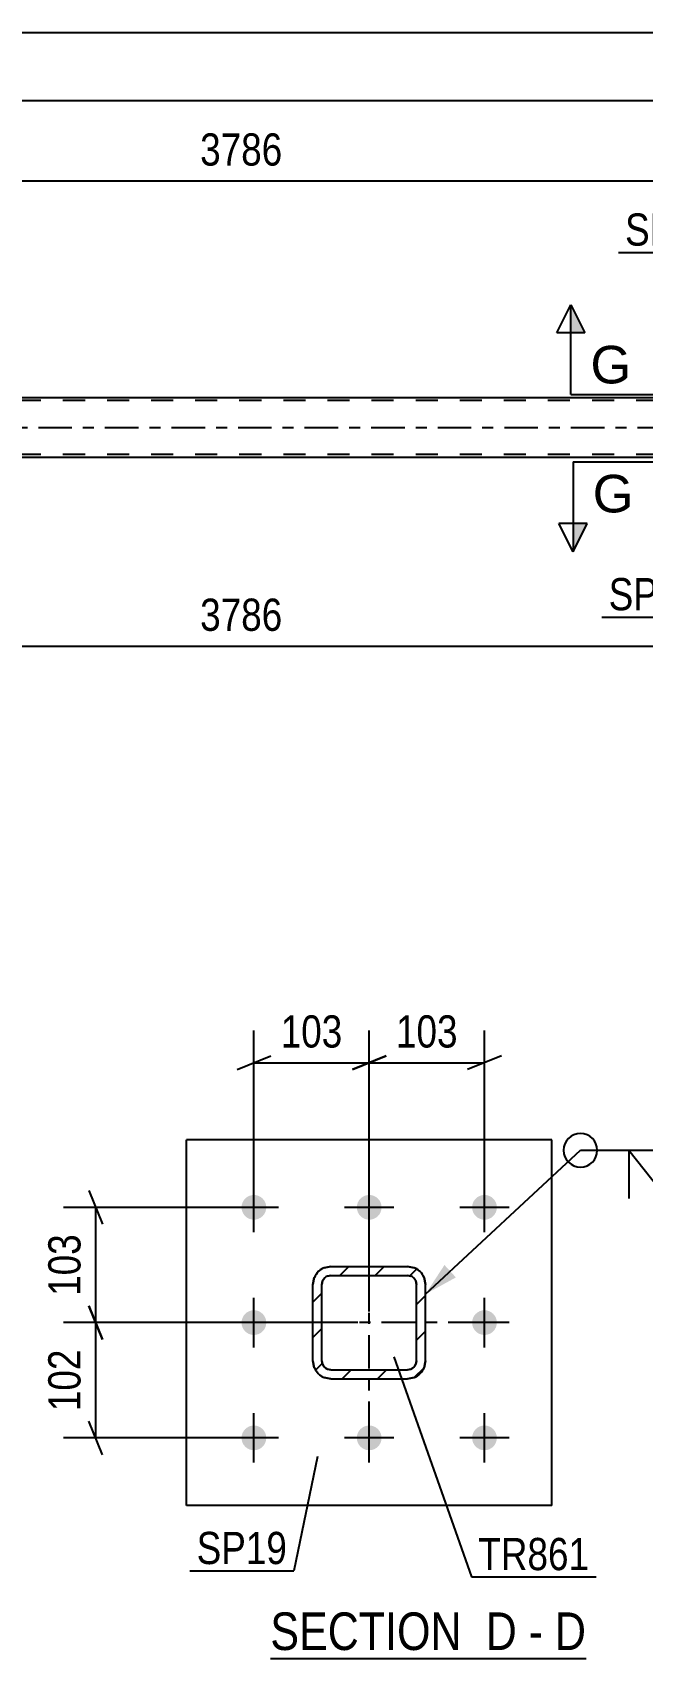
# Model space of a CAD drawing. Header units: millimetres. Extents: x 0 to 841, y 0 to 594.
# Drawn here: x 82.1 to 136.3, y 136.1 to 280.7 of the extents above; entities that cross this region are included whole.
import ezdxf

# ---------------------------------------------------------------- set-up
doc = ezdxf.new("R2010")
doc.units = ezdxf.units.MM
doc.linetypes.add('DXK_LINE_DOT2', pattern=[3.9198, 1.9599, -1.9599])
doc.linetypes.add('DXK_LINE_DOT3', pattern=[5.9187, 2.979, -0.9799, 0.9799, -0.9799])
doc.styles.add('Arial', font='ARIAL.TTF', dxfattribs={"height": 0.2})
doc.styles.add('Arial Narrow', font='ARIALN.TTF', dxfattribs={"height": 0.2})

# ---------------------------------------------------------------- blocks, each defined once
blk = doc.blocks.new('Unknown-815137708-14 - 2081')
at = {"color": 6, "linetype": 'Continuous'}
blk.add_line((103.22, 136.15), (131.29, 136.15), dxfattribs=at)
at = {"color": 0, "linetype": 'Continuous'}
for points in [[(121.32, 136.9), (121.32, 140.4), (103.22, 140.4), (103.22, 136.9)], [(125.14, 136.9), (125.14, 140.4), (122.37, 140.4), (122.37, 136.9)], [(127.47, 136.9), (127.47, 140.4), (126.19, 140.4), (126.19, 136.9)], [(131.29, 136.9), (131.29, 140.4), (128.52, 140.4), (128.52, 136.9)]]:
    blk.add_wipeout(points, dxfattribs=at)
at = {"color": 7, "linetype": 'Continuous', "style": 'Arial Narrow'}
for s, p in [('SECTION ', (103.22, 136.9)), ('D', (122.37, 136.9)), ('D', (128.52, 136.9)), ('-', (126.19, 136.9))]:
    blk.add_text(s, height=3.34, dxfattribs=at).set_placement(p)
blk = doc.blocks.new('Part-815137708-6069 - 5892')
at = {"color": 2, "linetype": 'Continuous'}
for p, q in [((150.17, 248.23), (58.92, 248.23)), ((58.92, 242.95), (150.17, 242.95))]:
    blk.add_line(p, q, dxfattribs=at)
at = {"color": 7, "linetype": 'DXK_LINE_DOT2'}
for p, q in [((717.83, 247.99), (58.92, 247.99)), ((717.83, 243.19), (58.92, 243.19))]:
    blk.add_line(p, q, dxfattribs=at)
at = {"color": 7, "linetype": 'DXK_LINE_DOT3'}
blk.add_line((58.92, 245.59), (717.83, 245.59), dxfattribs=at)
blk = doc.blocks.new('Bolt-815137708-2118 - 2081')
at = {"linetype": 'Continuous'}
for points in [[(101.76, 175.16, -1), (101.76, 177.36, -1)], [(112.01, 175.16, -1), (112.01, 177.36, -1)], [(122.26, 175.16, -1), (122.26, 177.36, -1)], [(101.76, 164.91, -1), (101.76, 167.11, -1)], [(122.26, 164.91, -1), (122.26, 167.11, -1)], [(101.76, 154.66, -1), (101.76, 156.86, -1)], [(112.01, 154.66, -1), (112.01, 156.86, -1)], [(122.26, 154.66, -1), (122.26, 156.86, -1)]]:
    blk.add_hatch(color=1, dxfattribs=at).paths.add_polyline_path(points)
at = {"color": 1, "linetype": 'Continuous'}
for p, q in [((101.76, 174.06), (101.76, 178.46)), ((112.01, 174.06), (112.01, 178.46)), ((122.26, 174.06), (122.26, 178.46)), ((103.96, 176.26), (99.56, 176.26)), ((114.21, 176.26), (109.81, 176.26)), ((124.46, 176.26), (120.06, 176.26)), ((101.76, 163.81), (101.76, 168.21)), ((122.26, 163.81), (122.26, 168.21)), ((103.96, 166.01), (99.56, 166.01)), ((124.46, 166.01), (120.06, 166.01)), ((101.76, 153.56), (101.76, 157.96)), ((112.01, 153.56), (112.01, 157.96)), ((122.26, 153.56), (122.26, 157.96)), ((103.96, 155.76), (99.56, 155.76)), ((114.21, 155.76), (109.81, 155.76)), ((124.46, 155.76), (120.06, 155.76))]:
    blk.add_line(p, q, dxfattribs=at)
blk = doc.blocks.new('Part-815137708-2135 - 2081')
at = {"linetype": 'Continuous'}
h = blk.add_hatch(dxfattribs=at)
h.set_pattern_fill('', scale=0.7, style=0, pattern_type=0)
h.set_pattern_definition([(45, (116.0233, 161.133), (-1.57154, 1.57154), [])])
h.paths.add_polyline_path([(115.41, 161.01), (116.02, 161.13), (116.54, 161.48), (116.89, 162), (117.01, 162.61), (117.01, 169.41), (116.89, 170.02), (116.54, 170.54), (116.02, 170.89), (115.41, 171.01), (108.61, 171.01), (108, 170.89), (107.48, 170.54), (107.13, 170.02), (107.01, 169.41), (107.01, 162.61), (107.13, 162), (107.48, 161.48), (108, 161.13), (108.61, 161.01)])
h.paths.add_polyline_path([(108.61, 161.81), (108.3, 161.87), (108.05, 162.05), (107.87, 162.31), (107.81, 162.61), (107.81, 169.41), (107.87, 169.72), (108.05, 169.98), (108.3, 170.15), (108.61, 170.21), (115.41, 170.21), (115.72, 170.15), (115.98, 169.98), (116.15, 169.72), (116.21, 169.41), (116.21, 162.61), (116.15, 162.31), (115.98, 162.05), (115.72, 161.87), (115.41, 161.81)])
at = {"color": 7, "linetype": 'DXK_LINE_DOT3'}
for p, q in [((112.01, 156.01), (112.01, 176.01)), ((122.01, 166.01), (102.01, 166.01))]:
    blk.add_line(p, q, dxfattribs=at)
at = {"color": 7, "linetype": 'DXK_LINE_DOT2'}
for p, q in [((108, 170.89), (108.61, 171.01)), ((108.61, 171.01), (115.41, 171.01)), ((115.41, 171.01), (116.02, 170.89)), ((107.01, 169.41), (107.13, 170.02)), ((107.01, 162.61), (107.01, 169.41)), ((107.87, 169.72), (107.81, 169.41)), ((107.81, 162.61), (107.81, 169.41)), ((108.61, 170.21), (108.3, 170.15)), ((108.61, 170.21), (115.41, 170.21)), ((115.72, 170.15), (115.41, 170.21)), ((116.21, 169.41), (116.15, 169.72)), ((116.21, 162.61), (116.21, 169.41)), ((116.89, 170.02), (117.01, 169.41)), ((117.01, 162.61), (117.01, 169.41)), ((107.13, 162), (107.01, 162.61)), ((107.81, 162.61), (107.87, 162.31)), ((116.15, 162.31), (116.21, 162.61)), ((117.01, 162.61), (116.89, 162)), ((108.61, 161.01), (108, 161.13)), ((108.3, 161.87), (108.61, 161.81)), ((108.61, 161.81), (115.41, 161.81)), ((108.61, 161.01), (115.41, 161.01)), ((115.41, 161.81), (115.72, 161.87)), ((116.02, 161.13), (115.41, 161.01))]:
    blk.add_line(p, q, dxfattribs=at)
at = {"color": 2, "linetype": 'Continuous'}
for p, q in [((108.61, 171.01), (108, 170.89)), ((108.61, 171.01), (115.41, 171.01)), ((116.02, 170.89), (115.41, 171.01)), ((107.13, 170.02), (107.01, 169.41)), ((107.01, 162.61), (107.01, 169.41)), ((107.81, 169.41), (107.87, 169.72)), ((107.81, 162.61), (107.81, 169.41)), ((108.3, 170.15), (108.61, 170.21)), ((108.61, 170.21), (115.41, 170.21)), ((115.41, 170.21), (115.72, 170.15)), ((116.15, 169.72), (116.21, 169.41)), ((116.21, 162.61), (116.21, 169.41)), ((117.01, 169.41), (116.89, 170.02)), ((117.01, 162.61), (117.01, 169.41)), ((107.01, 162.61), (107.13, 162)), ((107.87, 162.31), (107.81, 162.61)), ((116.21, 162.61), (116.15, 162.31)), ((116.89, 162), (117.01, 162.61)), ((108, 161.13), (108.61, 161.01)), ((108.61, 161.81), (108.3, 161.87)), ((108.61, 161.81), (115.41, 161.81)), ((108.61, 161.01), (115.41, 161.01)), ((115.72, 161.87), (115.41, 161.81)), ((115.41, 161.01), (116.02, 161.13))]:
    blk.add_line(p, q, dxfattribs=at)
at = {"color": 7, "linetype": 'DXK_LINE_DOT2'}
for centre, radius, start, end in [((108.61, 169.41), 1.6, 112.5, 157.5), ((115.41, 169.41), 1.6, 22.5, 67.5), ((108.61, 169.41), 0.8, 112.5, 157.5), ((115.41, 169.41), 0.8, 22.5, 67.5), ((108.61, 162.61), 1.6, 202.5, 247.5), ((108.61, 162.61), 0.8, 202.5, 247.5), ((115.41, 162.61), 0.8, 292.5, 337.5), ((115.41, 162.61), 1.6, 292.5, 337.5)]:
    blk.add_arc(centre, radius, start, end, dxfattribs=at)
at = {"color": 2, "linetype": 'Continuous'}
for centre, radius, start, end in [((108.61, 169.41), 1.6, 112.5, 157.5), ((115.41, 169.41), 1.6, 22.5, 67.5), ((108.61, 169.41), 0.8, 112.5, 157.5), ((115.41, 169.41), 0.8, 22.5, 67.5), ((108.61, 162.61), 1.6, 202.5, 247.5), ((108.61, 162.61), 0.8, 202.5, 247.5), ((115.41, 162.61), 0.8, 292.5, 337.5), ((115.41, 162.61), 1.6, 292.5, 337.5)]:
    blk.add_arc(centre, radius, start, end, dxfattribs=at)
blk = doc.blocks.new('Part-815137708-2236 - 2081')
at = {"color": 2, "linetype": 'Continuous'}
for p, q in [((128.26, 182.26), (95.76, 182.26)), ((95.76, 149.76), (95.76, 182.26)), ((128.26, 149.76), (128.26, 182.26)), ((128.26, 149.76), (95.76, 149.76))]:
    blk.add_line(p, q, dxfattribs=at)
blk = doc.blocks.new('StraightDimension-815137708-6328 - 5892')
at = {"color": 7, "linetype": 'Continuous'}
blk.add_line((49.66, 280.72), (727.09, 280.72), dxfattribs=at)
blk = doc.blocks.new('StraightDimension-815137708-6303 - 5892')
at = {"color": 7, "linetype": 'Continuous'}
for p, q in [((50.3, 241.95), (50.3, 223.04)), ((150.97, 233.55), (150.97, 217.56)), ((51.8, 226.77), (48.8, 225.57)), ((50.3, 226.17), (150.97, 226.17)), ((149.47, 225.57), (152.47, 226.77))]:
    blk.add_line(p, q, dxfattribs=at)
at = {"color": 0}
blk.add_wipeout([(104.89, 226.92), (104.89, 231.12), (96.38, 231.12), (96.38, 226.92)], dxfattribs=at)
at = {"color": 3, "style": 'Arial Narrow'}
blk.add_text('3786', height=2.863, dxfattribs=at).set_placement((96.98, 227.52))
at = {"color": 0, "linetype": 'Continuous'}
for points in [[(49.7, 225.47), (45.5, 225.47), (45.5, 222.44), (49.7, 222.44)], [(150.37, 225.47), (146.17, 225.47), (146.17, 216.96), (150.37, 216.96)]]:
    blk.add_wipeout(points, dxfattribs=at)
at = {"color": 3, "linetype": 'Continuous', "style": 'Arial Narrow'}
for s, height, p in [('0', 2.86, (49.1, 223.04)), ('3786', 2.863, (149.77, 217.56))]:
    blk.add_text(s, height=height, rotation=90.0002, dxfattribs=at).set_placement(p)
blk = doc.blocks.new('StraightDimension-815137708-6356 - 5892')
at = {"color": 7, "linetype": 'Continuous'}
for p, q in [((50.3, 249.23), (50.3, 270.39)), ((150.97, 257.63), (150.97, 270.39)), ((51.8, 268.14), (48.8, 266.94)), ((50.3, 267.54), (150.97, 267.54)), ((149.47, 266.94), (152.47, 268.14))]:
    blk.add_line(p, q, dxfattribs=at)
at = {"color": 0}
blk.add_wipeout([(104.89, 268.29), (104.89, 272.49), (96.38, 272.49), (96.38, 268.29)], dxfattribs=at)
at = {"color": 3, "style": 'Arial Narrow'}
blk.add_text('3786', height=2.863, dxfattribs=at).set_placement((96.98, 268.89))
blk = doc.blocks.new('StraightDimension-815137708-11313 - 5892')
at = {"color": 7, "linetype": 'Continuous'}
blk.add_line((50.3, 274.67), (726.45, 274.67), dxfattribs=at)
blk = doc.blocks.new('StraightDimension-815137708-2266 - 2081')
at = {"color": 7, "linetype": 'Continuous'}
for p, q in [((87.09, 177.76), (88.29, 174.76)), ((100.76, 176.26), (84.84, 176.26)), ((87.69, 166.01), (87.69, 176.26)), ((88.29, 164.51), (87.09, 167.51)), ((111.01, 166.01), (84.84, 166.01))]:
    blk.add_line(p, q, dxfattribs=at)
at = {"color": 0}
blk.add_wipeout([(86.94, 174.48), (82.74, 174.48), (82.74, 167.79), (86.94, 167.79)], dxfattribs=at)
at = {"color": 3, "style": 'Arial Narrow'}
blk.add_text('103', height=2.863, rotation=90.0002, dxfattribs=at).set_placement((86.34, 168.39))
blk = doc.blocks.new('StraightDimension-815137708-2283 - 2081')
at = {"color": 7, "linetype": 'Continuous'}
for p, q in [((87.09, 167.51), (88.29, 164.51)), ((111.01, 166.01), (84.84, 166.01)), ((87.69, 155.76), (87.69, 166.01)), ((88.29, 154.26), (87.09, 157.26)), ((100.76, 155.76), (84.84, 155.76))]:
    blk.add_line(p, q, dxfattribs=at)
at = {"color": 0}
blk.add_wipeout([(86.94, 164.23), (82.74, 164.23), (82.74, 157.54), (86.94, 157.54)], dxfattribs=at)
at = {"color": 3, "style": 'Arial Narrow'}
blk.add_text('102', height=2.863, rotation=90.0002, dxfattribs=at).set_placement((86.34, 158.14))
blk = doc.blocks.new('StraightDimension-815137708-2301 - 2081')
at = {"color": 7, "linetype": 'Continuous'}
for p, q in [((112.01, 167.01), (112.01, 191.97)), ((122.26, 177.26), (122.26, 191.97)), ((110.51, 188.52), (113.51, 189.72)), ((123.76, 189.72), (120.76, 188.52)), ((112.01, 189.12), (122.26, 189.12))]:
    blk.add_line(p, q, dxfattribs=at)
at = {"color": 0}
blk.add_wipeout([(120.48, 189.87), (120.48, 194.07), (113.79, 194.07), (113.79, 189.87)], dxfattribs=at)
at = {"color": 3, "style": 'Arial Narrow'}
blk.add_text('103', height=2.863, dxfattribs=at).set_placement((114.39, 190.47))
blk = doc.blocks.new('StraightDimension-815137708-2318 - 2081')
at = {"color": 7, "linetype": 'Continuous'}
for p, q in [((101.76, 177.26), (101.76, 191.97)), ((112.01, 167.01), (112.01, 191.97)), ((100.26, 188.52), (103.26, 189.72)), ((113.51, 189.72), (110.51, 188.52)), ((101.76, 189.12), (112.01, 189.12))]:
    blk.add_line(p, q, dxfattribs=at)
at = {"color": 0}
blk.add_wipeout([(110.23, 189.87), (110.23, 194.07), (103.54, 194.07), (103.54, 189.87)], dxfattribs=at)
at = {"color": 3, "style": 'Arial Narrow'}
blk.add_text('103', height=2.863, dxfattribs=at).set_placement((104.14, 190.47))
blk = doc.blocks.new('Mark-815137708-5905 - 5892')
at = {"color": 0}
blk.add_wipeout([(141.34, 229.35), (141.34, 232.35), (133.3, 232.35), (133.3, 229.35)], dxfattribs=at)
blk.add_wipeout([(141.34, 229.35), (141.34, 232.35), (133.3, 232.35), (133.3, 229.35)], dxfattribs=at)
at = {"color": 30, "linetype": 'Continuous'}
for p in [(146.21, 233.99), (132.7, 228.75)]:
    blk.add_line(p, (141.94, 228.75), dxfattribs=at)
at = {"color": 3, "style": 'Arial Narrow'}
blk.add_text('SP20', height=2.863, dxfattribs=at).set_placement((133.3, 229.35))
blk = doc.blocks.new('Mark-815137708-5913 - 5892')
at = {"color": 0}
blk.add_wipeout([(142.8, 261.77), (142.8, 264.77), (134.76, 264.77), (134.76, 261.77)], dxfattribs=at)
blk.add_wipeout([(142.8, 261.77), (142.8, 264.77), (134.76, 264.77), (134.76, 261.77)], dxfattribs=at)
at = {"color": 30, "linetype": 'Continuous'}
for p in [(134.16, 261.17), (146.15, 256.96)]:
    blk.add_line(p, (143.4, 261.17), dxfattribs=at)
at = {"color": 3, "style": 'Arial Narrow'}
blk.add_text('SP20', height=2.863, dxfattribs=at).set_placement((134.76, 261.77))
blk = doc.blocks.new('SectionMark-815137708-6361 - 5892')
at = {"linetype": 'Continuous'}
for points in [[(130.13, 237.05), (131.38, 237.05), (130.13, 234.55)], [(175.72, 237.05), (176.97, 237.05), (176.97, 234.55)]]:
    blk.add_hatch(color=6, dxfattribs=at).paths.add_polyline_path(points)
at = {"color": 6, "linetype": 'Continuous'}
for p, q in [((130.13, 242.55), (138.13, 242.55)), ((130.13, 242.55), (130.13, 234.55)), ((176.97, 242.55), (168.97, 242.55)), ((176.97, 242.55), (176.97, 234.55)), ((130.13, 234.55), (128.88, 237.05)), ((131.38, 237.05), (128.88, 237.05)), ((130.13, 234.55), (131.38, 237.05)), ((175.72, 237.05), (178.22, 237.05)), ((176.97, 234.55), (175.72, 237.05)), ((178.22, 237.05), (176.97, 234.55))]:
    blk.add_line(p, q, dxfattribs=at)
at = {"color": 0, "linetype": 'Continuous'}
for points in [[(135.51, 238.05), (135.51, 241.55), (131.88, 241.55), (131.88, 238.05)], [(175.22, 238.05), (175.22, 241.55), (171.59, 241.55), (171.59, 238.05)]]:
    blk.add_wipeout(points, dxfattribs=at)
at = {"color": 3, "linetype": 'Continuous', "style": 'Arial'}
for p in [(131.88, 238.05), (171.59, 238.05)]:
    blk.add_text('G', height=3.34, dxfattribs=at).set_placement(p)
blk = doc.blocks.new('SectionMark-815137708-6363 - 5892')
at = {"linetype": 'Continuous'}
for points in [[(131.18, 254.02), (129.93, 254.02), (129.93, 256.52)], [(176.51, 254.02), (175.26, 254.02), (176.51, 256.52)]]:
    blk.add_hatch(color=6, dxfattribs=at).paths.add_polyline_path(points)
at = {"color": 6, "linetype": 'Continuous'}
for p, q in [((128.68, 254.02), (129.93, 256.52)), ((129.93, 248.52), (129.93, 256.52)), ((129.93, 256.52), (131.18, 254.02)), ((176.51, 256.52), (175.26, 254.02)), ((176.51, 248.52), (176.51, 256.52)), ((176.51, 256.52), (177.76, 254.02)), ((131.18, 254.02), (128.68, 254.02)), ((175.26, 254.02), (177.76, 254.02)), ((129.93, 248.52), (137.93, 248.52)), ((176.51, 248.52), (168.51, 248.52))]:
    blk.add_line(p, q, dxfattribs=at)
at = {"color": 0, "linetype": 'Continuous'}
for points in [[(135.31, 249.52), (135.31, 253.02), (131.68, 253.02), (131.68, 249.52)], [(174.76, 249.52), (174.76, 253.02), (171.13, 253.02), (171.13, 249.52)]]:
    blk.add_wipeout(points, dxfattribs=at)
at = {"color": 3, "linetype": 'Continuous', "style": 'Arial'}
for p in [(131.68, 249.52), (171.13, 249.52)]:
    blk.add_text('G', height=3.34, dxfattribs=at).set_placement(p)
blk = doc.blocks.new('Mark-815137708-2131 - 2081')
at = {"color": 0}
blk.add_wipeout([(131.58, 144), (131.58, 147), (121.71, 147), (121.71, 144)], dxfattribs=at)
blk.add_wipeout([(131.58, 144), (131.58, 147), (121.71, 147), (121.71, 144)], dxfattribs=at)
at = {"color": 30, "linetype": 'Continuous'}
for p, q in [((114.19, 162.96), (121.11, 143.4)), ((121.11, 143.4), (132.18, 143.4))]:
    blk.add_line(p, q, dxfattribs=at)
at = {"color": 3, "style": 'Arial Narrow'}
blk.add_text('TR861', height=2.863, dxfattribs=at).set_placement((121.71, 144))
blk = doc.blocks.new('WeldMark-815137708-2335 - 2081')
at = {"linetype": 'Continuous'}
blk.add_hatch(color=30, dxfattribs=at).paths.add_polyline_path([(119.72, 170.03), (117.01, 168.54), (118.7, 171.13)])
at = {"color": 30, "linetype": 'Continuous'}
for p, q in [((117.01, 168.54), (130.79, 181.33)), ((130.79, 181.33), (139.79, 181.33))]:
    blk.add_line(p, q, dxfattribs=at)
at = {"color": 3, "linetype": 'Continuous'}
for q in [(138.5, 177.04), (135.08, 177.04)]:
    blk.add_line((135.08, 181.33), q, dxfattribs=at)
for start, end in [(90, 270), (270, 90)]:
    blk.add_arc((130.79, 181.33), 1.5, start, end, dxfattribs=at)
at = {"color": 0, "linetype": 'Continuous'}
blk.add_wipeout([(151.16, 180.43), (151.16, 183.43), (143.39, 183.43), (143.39, 180.43)], dxfattribs=at)
blk.add_wipeout([(151.16, 180.43), (151.16, 183.43), (143.39, 183.43), (143.39, 180.43)], dxfattribs=at)
at = {"color": 3, "linetype": 'Continuous'}
for q in [(144.08, 185.61), (144.08, 177.04)]:
    blk.add_line((139.79, 181.33), q, dxfattribs=at)
at = {"color": 3, "linetype": 'Continuous', "style": 'Arial'}
blk.add_text('TYP', height=2.865, dxfattribs=at).set_placement((143.39, 180.43))
blk = doc.blocks.new('Mark-815137708-2232 - 2081')
at = {"color": 0}
blk.add_wipeout([(104.71, 144.54), (104.71, 147.54), (96.67, 147.54), (96.67, 144.54)], dxfattribs=at)
blk.add_wipeout([(104.71, 144.54), (104.71, 147.54), (96.67, 147.54), (96.67, 144.54)], dxfattribs=at)
at = {"color": 30, "linetype": 'Continuous'}
for p in [(107.42, 154.1), (96.07, 143.94)]:
    blk.add_line(p, (105.31, 143.94), dxfattribs=at)
at = {"color": 3, "style": 'Arial Narrow'}
blk.add_text('SP19', height=2.863, dxfattribs=at).set_placement((96.67, 144.54))

msp = doc.modelspace()

# ---------------------------------------------------------------- block references
for name in ['StraightDimension-815137708-6328 - 5892', 'Part-815137708-6069 - 5892', 'StraightDimension-815137708-6303 - 5892', 'Part-815137708-2236 - 2081', 'Bolt-815137708-2118 - 2081', 'Part-815137708-2135 - 2081', 'Unknown-815137708-14 - 2081']:
    msp.add_blockref(name, (0, 0))

# ---------------------------------------------------------------- next in the draw order: block references
for name in ['StraightDimension-815137708-6356 - 5892', 'Mark-815137708-5905 - 5892', 'StraightDimension-815137708-2266 - 2081', 'Mark-815137708-2131 - 2081']:
    msp.add_blockref(name, (0, 0))

# ---------------------------------------------------------------- next in the draw order: block references
for name in ['StraightDimension-815137708-11313 - 5892', 'SectionMark-815137708-6361 - 5892', 'StraightDimension-815137708-2283 - 2081']:
    msp.add_blockref(name, (0, 0))

# ---------------------------------------------------------------- next in the draw order: block references
for name in ['Mark-815137708-5913 - 5892', 'StraightDimension-815137708-2301 - 2081', 'Mark-815137708-2232 - 2081']:
    msp.add_blockref(name, (0, 0))

# ---------------------------------------------------------------- next in the draw order: block references
for name in ['SectionMark-815137708-6363 - 5892', 'StraightDimension-815137708-2318 - 2081', 'WeldMark-815137708-2335 - 2081']:
    msp.add_blockref(name, (0, 0))

doc.saveas('drawing.dxf')
